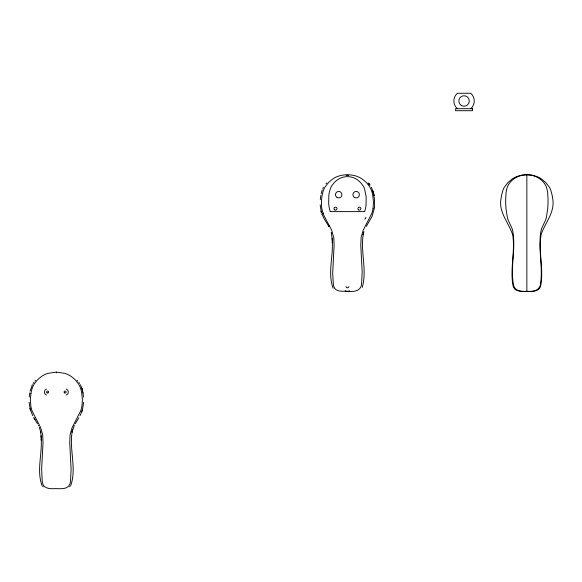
<?xml version="1.0" encoding="UTF-8"?>
<svg xmlns="http://www.w3.org/2000/svg" width="582" height="582" viewBox="0 0 582 582"><rect width="100%" height="100%" fill="white"/><g stroke="black" fill="none" stroke-linecap="round" stroke-linejoin="round"><path stroke-width="0.87" d="M83.641 402.3L82.44 409.983L80.003 415.737M374.495 207.643L374.568 199.684L372.967 190.911L374.059 195.632L373.673 193.5M29.246 397.004L29.747 392.959M320.311 199.641L320.864 195.276M374.481 207.81L372.08 216.344L366.333 226.376M373.069 208.32L373.469 202.376L372.778 195.545A35.677 35.677 0 0 0 372.116 192.489L371.323 190.088A20.072 20.072 0 0 0 369.614 186.677L367.038 183.301A29.122 29.122 0 0 0 365.561 181.766L362.382 179.154A23.964 23.964 0 0 0 356.017 176.019C350.066 174.251 343.504 174.273 337.647 176.441A23.942 23.942 0 0 0 332.497 179.154L328.546 182.537L325.258 186.677A20.137 20.137 0 0 0 323.548 190.088L322.763 192.497A29.66 29.66 0 0 0 322.501 193.551C321.053 200.135 320.777 207.236 323.206 213.616A36.659 36.659 0 0 0 324.676 216.977L331.624 230.086L333.806 237.82L334.09 245.393L332.686 273.445L333.341 284.46A15.663 15.663 0 0 0 333.842 286.497C334.708 290.054 338.608 291.218 341.845 291.24C348.174 290.811 357.872 293.743 361.029 286.497A16.041 16.041 0 0 0 361.553 284.307L362.179 272.012L360.782 245.393L361.131 237.347L363.153 230.305L371.694 213.623A28.402 28.402 0 0 0 373.069 208.32M30.955 393.374L30.344 399.747L30.897 406.563A28.132 28.132 0 0 0 32.119 410.987L40.66 427.668L42.682 434.71L43.032 442.757L41.635 469.383L42.253 481.67A18.282 18.282 0 0 0 42.559 483.104C43.395 488.131 49.172 488.865 53.348 488.705C58.789 488.24 67.541 490.524 69.964 483.86A16.041 16.041 0 0 0 70.487 481.67L71.113 469.383L69.724 442.757L70.073 434.71L72.095 427.668L80.629 410.987A28.402 28.402 0 0 0 82.004 405.683L82.411 399.747L81.713 392.908A35.677 35.677 0 0 0 81.051 389.853L80.265 387.452A20.072 20.072 0 0 0 78.548 384.04L75.98 380.664A29.122 29.122 0 0 0 74.496 379.129L71.317 376.518A23.964 23.964 0 0 0 64.958 373.382L56.374 372.109L47.789 373.382A23.964 23.964 0 0 0 41.431 376.518L38.252 379.129A29.122 29.122 0 0 0 36.775 380.664L34.2 384.04A20.072 20.072 0 0 0 32.49 387.452L31.704 389.86A37.488 37.488 0 0 0 30.962 393.374M363.466 233.12L363.095 234.786L363.939 231.527M30.082 391.111L32.374 384.695M321.148 193.748L322.268 189.827M363.605 232.545C359.807 250.602 367.482 269.641 362.244 287.443M81.88 411.656L82.44 409.983M74.372 425.362L72.037 432.15L72.539 429.909C68.48 448.169 77.1 467.841 70.713 485.592M322.799 188.575L323.432 187.331M78.868 417.745L75.267 423.74M33.123 383.465L33.938 382.309M34.949 381.065L35.706 380.235M326.007 183.701L326.771 182.872M69.571 486.836L70.175 486.268M321.846 214.001L323.403 213.107M328.503 226.274L329.448 225.729M348.298 291.291L347.84 291.356M526.856 174.745L521.661 175.189L517.238 176.382A23.906 23.906 0 0 0 512.436 178.805L507.97 182.537L504.456 187.048A20.072 20.072 0 0 0 502.972 190.088L501.604 195.094A50.758 50.758 0 0 0 501.16 197.938C497.974 211.95 508.995 222.731 512.757 235.164C515.252 251.831 509.956 268.797 512.975 285.471C514.168 292.44 522.738 291.247 527.932 291.371C533.112 291.997 539.761 290.338 540.46 284.191C543.217 266.607 537.848 248.703 540.954 231.119A20.377 14.696 -90 0 1 541.893 227.882L545.196 220.898A20.028 14.448 -90 0 0 546.374 217.53L547.713 208.734A75.587 54.526 -90 0 0 548.033 199.117L547.647 192.409L546.694 187.971A15.205 10.971 90 0 0 545.669 185.462C542.977 180.231 537.644 176.732 532.021 175.357A42.239 30.468 -90 0 0 521.734 175.349C516.096 176.702 510.749 180.231 508.05 185.462A15.205 10.971 90 0 0 507.024 187.971L506.071 192.409L505.678 199.117A75.587 54.526 -90 0 0 506.005 208.734L507.344 217.53A20.028 14.448 -90 0 0 508.523 220.898L511.825 227.882A20.377 14.696 -90 0 1 512.764 231.127C516.045 249.118 510.028 267.553 513.615 285.471C515.077 291.386 521.909 291.691 526.856 291.371C531.803 291.371 539.718 292.011 540.736 285.471C543.944 268.397 537.979 250.937 541.275 233.942C545.545 222.142 555.563 211.448 552.558 197.938A50.758 50.758 0 0 0 552.114 195.094L550.747 190.088A20.072 20.072 0 0 0 549.263 187.048L545.749 182.537L541.282 178.805A23.906 23.906 0 0 0 536.48 176.382L532.057 175.189L526.856 174.745L526.856 291.371M330.241 211.622L364.63 211.622A35.822 35.822 0 0 0 366.056 205.01L366.173 196.745L364.485 188.495A17.023 17.023 0 0 0 362.906 185.498L361.262 183.359A22.385 22.385 0 0 0 358.679 180.857C352.466 175.24 342.412 175.233 336.2 180.857A22.363 22.363 0 0 0 334.068 182.857L331.966 185.498A17.023 17.023 0 0 0 330.387 188.495L329.143 193.078A40.485 40.485 0 0 0 328.837 195.363L328.677 203.635A35.982 35.982 0 0 0 330.241 211.63M347.185 291.364L346.581 291.291M42.581 486.268L43.184 486.843M368.108 182.872L369.825 184.887M77.05 380.235L77.806 381.065M79.639 383.48L78.817 382.316M35.015 419.629L33.894 417.752M328.67 226.18L324.203 218.912L321.962 213.987M33.865 417.709L37.51 423.776M333.108 288.236C327.63 273.62 333.151 257.28 332.315 242.061L332.307 242.716L332.206 238.518L332.293 240.89M42.05 485.599C36.571 470.983 42.093 454.644 41.249 439.425L41.242 440.079L41.147 435.882L41.227 438.253M371.447 187.346L373.731 193.784M80.389 384.709L81.997 388.5L83 392.996M38.397 425.413L38.601 425.813M32.752 415.737L29.922 408.491M39.329 427.414L40.74 432.23L40.602 431.626L41.169 436.529M81.909 388.274L82.666 391.148M321.373 212.59L320.173 204.9M320.98 211.128L321.402 212.706M30.337 410.07L29.107 402.264M331.427 233.193L331.289 232.625L332.235 239.166M82.288 389.554L82.615 390.864M82.964 392.675L83.51 397.048M56.374 372.109L56.374 372.873M470.751 108.71A10.214 10.214 0 0 0 470.751 93.258L457.372 93.258A10.214 10.214 0 0 0 457.372 108.71M66.29 389.031A3.237 3.237 0 0 1 66.29 395.054M46.458 395.054A3.237 3.237 0 0 1 46.458 389.031M346.217 175.466A3.492 3.492 0 0 1 348.654 175.466M348.916 286.599A1.499 1.499 0 0 1 345.955 286.599M365.816 217.188A1.499 1.499 0 0 1 364.805 219.043M349.724 290.811A4.983 4.983 0 0 1 345.148 290.811M472.533 108.71L455.59 108.71L455.59 110.704L472.533 110.704L472.533 108.71M369.876 184.952L368.813 183.657L369.876 184.952M461.446 105.517A5.231 5.231 0 0 0 469.296 100.984A5.231 5.231 0 0 0 461.446 96.452A5.231 5.231 0 0 0 461.446 105.517M64.602 392.908A0.997 0.997 0 0 0 66.093 392.042A0.997 0.997 0 0 0 64.602 391.184A0.997 0.997 0 0 0 64.602 392.908M47.157 392.908A0.997 0.997 0 0 0 48.648 392.042A0.997 0.997 0 0 0 47.157 391.184A0.997 0.997 0 0 0 47.157 392.908M337.094 197.487A3.237 3.237 0 0 0 341.954 194.679A3.237 3.237 0 0 0 337.094 191.878A3.237 3.237 0 0 0 337.094 197.487M354.54 197.487A3.237 3.237 0 0 0 359.4 194.679A3.237 3.237 0 0 0 354.54 191.878A3.237 3.237 0 0 0 354.54 197.487M334.73 209.927A1.499 1.499 0 0 0 336.971 208.632A1.499 1.499 0 0 0 334.73 207.338A1.499 1.499 0 0 0 334.73 209.927M358.65 209.927A1.499 1.499 0 0 0 360.891 208.632A1.499 1.499 0 0 0 358.65 207.338A1.499 1.499 0 0 0 358.65 209.927"/></g></svg>
